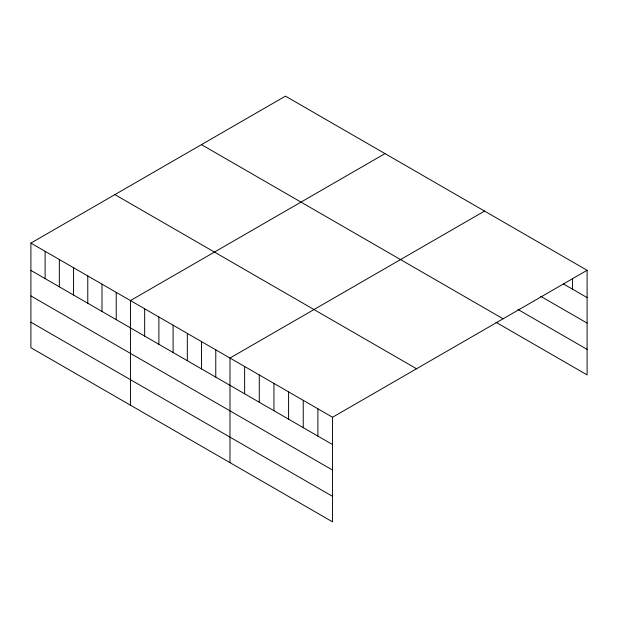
<?xml version="1.0" encoding="UTF-8"?>
<svg xmlns="http://www.w3.org/2000/svg" width="618" height="618" viewBox="0 0 618 618"><rect width="100%" height="100%" fill="white"/><g stroke="black" fill="none" stroke-linecap="round" stroke-linejoin="round"><path stroke-width="0.93" d="M30.9 243.106L332.546 417.258L332.546 521.862L30.9 347.71L30.9 243.106L285.454 96.138L587.1 270.29L587.1 374.894L495.937 322.264M384.999 153.612L130.444 300.572L130.444 405.176M484.543 211.078L229.981 358.046L229.981 462.65M332.546 417.258L587.1 270.29M563.492 283.963L587.1 297.59M540.704 296.316L587.1 323.098M517.915 309.44L587.1 349.386M201.453 144.635L503.098 318.788M114.902 194.608L416.547 368.761M30.9 270.406L332.546 444.558M30.9 295.914L332.546 470.066M30.9 322.202L332.546 496.354M572.446 278.78L572.446 289.131M317.891 408.799L317.891 436.099M303.237 400.34L303.237 427.641M288.591 391.882L288.591 419.182M273.936 383.423L273.936 410.723M259.29 374.964L259.29 402.264M244.635 366.505L244.635 393.805M215.767 349.834L215.767 377.134M201.545 341.623L201.545 368.923M187.324 333.419L187.324 360.719M173.102 325.207L173.102 352.507M158.88 316.995L158.88 344.296M144.666 308.784L144.666 336.084M116.223 292.368L116.223 319.668M102.001 284.156L102.001 311.457M87.779 275.945L87.779 303.245M73.557 267.733L73.557 295.033M59.343 259.521L59.343 286.829M45.122 251.317L45.122 278.618"/></g></svg>
